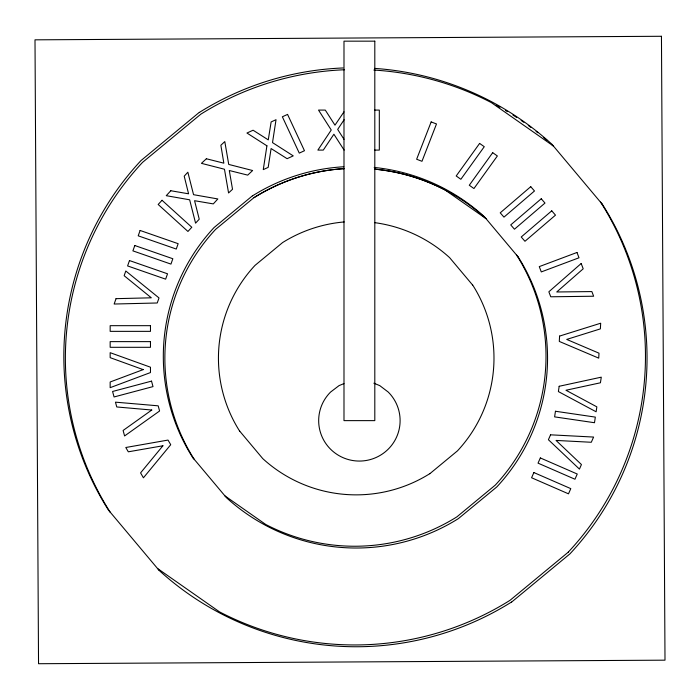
<?xml version="1.0" encoding="UTF-8"?>
<svg xmlns="http://www.w3.org/2000/svg" width="700" height="700" viewBox="0 0 700 700"><rect width="100%" height="100%" fill="white"/><g stroke="black" fill="none" stroke-linecap="round" stroke-linejoin="round"><path stroke-width="1.05" d="M344.12 119.753L337.671 129.412L343.998 139.309M343.971 111.86L334.976 125.169L325.281 110.084L318.526 110.084L331.249 130.008L317.87 150.097L323.295 150.097L333.891 134.225L344.129 150.097M199.308 112.35L140.98 160.58A287.105 287.105 0 0 0 108.763 510.589M252.446 195.808L214.077 227.535A188.895 188.895 0 0 0 192.876 457.826M429.809 473.725L457.441 450.879A136.01 136.01 0 0 0 472.701 285.066M568.356 552.09L510.029 600.311A292.609 292.609 0 0 1 219.476 611.844L157.439 568.426M511.569 602.122L569.896 553.901A287.105 287.105 0 0 0 602.114 203.884M343.945 383.6L339.036 385.621L330.601 392.044A40.241 40.241 0 0 0 330.592 449.225A40.906 40.906 0 0 0 388.185 449.199A40.241 40.241 0 0 0 388.203 392.035L379.759 385.621L373.87 383.197M374.561 110.084L379.321 110.084L379.321 150.097L374.561 150.097M485.966 218.601L445.165 190.024A192.518 192.518 0 0 0 374.658 169.138A192.343 192.343 0 0 1 485.984 218.584M224.901 495.871L265.711 524.457A192.518 192.518 0 0 0 456.881 516.863L495.259 485.126A188.895 188.895 0 0 0 516.451 254.844M602.017 203.945L551.898 144.244A292.338 292.338 0 0 0 374.509 68.39M517.939 256.69L484.426 216.79A192.343 192.343 0 0 0 374.203 167.431M472.657 285.092L449.636 257.67A138.495 138.495 0 0 0 374.71 222.653M239.759 431.191L262.771 458.623A138.495 138.495 0 0 0 429.783 473.681M192.938 457.782L226.441 497.683A192.343 192.343 0 0 0 458.386 518.613L496.799 486.938A188.895 188.895 0 0 0 517.991 256.655M108.85 510.536L158.979 570.238M239.715 431.217A136.01 136.01 0 0 1 254.984 265.414L282.608 242.559A138.495 138.495 0 0 1 344.19 221.944M344.566 69.755A292.609 292.609 0 0 0 200.847 114.161L142.52 162.391A287.105 287.105 0 0 0 110.303 512.4M373.87 70.053A292.609 292.609 0 0 1 491.4 102.638L553.438 146.055A292.338 292.338 0 0 0 551.863 144.585M194.416 459.637A188.895 188.895 0 0 1 215.626 229.364L253.986 197.619A192.518 192.518 0 0 1 344.243 168.621A192.343 192.343 0 0 0 254.03 197.68M511.508 602.035A292.338 292.338 0 0 1 158.961 570.255M496.142 105.157A292.338 292.338 0 0 1 499.923 107.249M505.54 110.504A292.338 292.338 0 0 1 507.404 111.615M512.951 115.054A292.338 292.338 0 0 1 516.617 117.416M521.141 120.444A292.338 292.338 0 0 1 523.836 122.308M528.281 125.475A292.338 292.338 0 0 1 530.915 127.418M536.113 131.381A292.338 292.338 0 0 1 537.819 132.72M543.707 137.515A292.338 292.338 0 0 1 547.015 140.315M252.49 195.869A192.343 192.343 0 0 1 343.779 166.758M600.565 202.072A287.105 287.105 0 0 1 568.33 552.064M199.36 112.438A292.338 292.338 0 0 1 343.026 67.961M559.589 336.079L559.291 341.425L598.727 358.146L599.008 353.185L566.711 339.421L600.372 328.886L600.688 323.216L559.589 336.079M555.45 411.259L554.61 416.876L594.492 422.721L595.332 417.104L555.45 411.259M559.169 386.277L558.381 391.571L596.12 411.784L596.855 406.858L565.959 390.25L600.434 382.786L601.274 377.169L559.169 386.277M266.919 145.819L263.27 169.627L268.188 167.37L271.101 148.549L287.105 158.69L293.239 155.881L272.51 142.607L276.036 119.691L271.136 121.94L268.266 139.877L253.085 130.218L246.951 133.026L266.919 145.819M116.043 298.664L114.153 304.027L157.229 302.986L159.014 297.938L125.799 271.005L124.145 275.704L151.322 297.806L116.043 298.664M129.482 260.566L127.593 265.93L165.638 279.151L167.528 273.796L129.482 260.566M134.794 245.516L132.904 250.871L170.949 264.101L172.839 258.738L134.794 245.516M140.105 230.457L138.215 235.821L176.26 249.043L178.15 243.688L140.105 230.457M431.156 121.922L416.64 159.25L421.977 161.298L436.494 123.961L431.156 121.922M533.881 472.552L531.58 477.75L568.496 493.832L570.789 488.635L533.881 472.552M540.339 457.94L538.038 463.146L574.954 479.229L577.255 474.023L540.339 457.94M550.567 434.822L548.398 439.723L579.434 469.096L581.446 464.546L556.054 440.431L591.299 442.269L593.6 437.062L550.567 434.822M479.614 143.412L456.199 175.98L460.863 179.279L484.269 146.702L479.614 143.412M492.695 152.67L469.289 185.246L473.944 188.545L497.359 155.969L492.695 152.67M162.916 445.777L140.569 472.885L143.43 477.802L170.73 444.71L168.026 440.072L125.799 447.501L128.31 451.815L162.916 445.777M162.032 200.279L158.174 204.47L187.941 231.455L191.8 227.264L162.032 200.279M170.809 190.741L166.25 195.685L189.656 199.798L195.58 223.151L199.237 219.179L194.574 200.707L213.29 203.901L217.849 198.949L193.55 194.688L187.854 172.209L184.214 176.164L188.571 193.804L170.809 190.741M206.369 158.76L201.442 163.345L224.464 169.234L228.568 192.964L232.523 189.28L229.294 170.511L247.713 175.123L252.63 170.529L228.734 164.43L224.796 141.584L220.867 145.25L223.843 163.17L206.369 158.76M581.184 263.498L548.852 291.777L550.751 296.783L593.635 296.231L591.867 291.576L556.727 291.979L583.205 268.809L581.184 263.498M530.74 186.681L500.229 212.835L503.965 217.131L534.485 190.986L530.74 186.681M541.249 198.756L510.729 224.91L514.465 229.206L544.985 203.061L541.249 198.756M551.749 210.831L521.229 236.985L524.965 241.281L555.485 215.136L551.749 210.831M151.769 410.025L123.104 430.465L124.591 435.951L159.591 410.996L158.191 405.825L115.465 402.159L116.76 406.963L151.769 410.025M287.56 114.406L282.363 116.786L299.276 153.116L304.465 150.727L287.56 114.406M143.176 369.609L110.163 381.99L110.163 387.669L150.474 372.558L150.474 367.203L110.163 352.678L110.163 357.656L143.176 369.609M576.984 252.473L539.271 266.613L541.293 271.924L579.005 257.784L576.984 252.473M151.524 381.124L112.578 391.475L114.065 396.961L153.002 386.61L151.524 381.124M661.456 36.278L35 39.83L38.535 663.722L665 660.17L661.456 36.278M374.806 41.16L343.989 41.16L343.989 420.63L374.806 420.63L374.806 41.16M150.474 325.675L110.163 325.675L110.163 331.354L150.474 331.354L150.474 325.675M150.474 341.626L110.163 341.626L110.163 347.305L150.474 347.305L150.474 341.626"/></g></svg>
